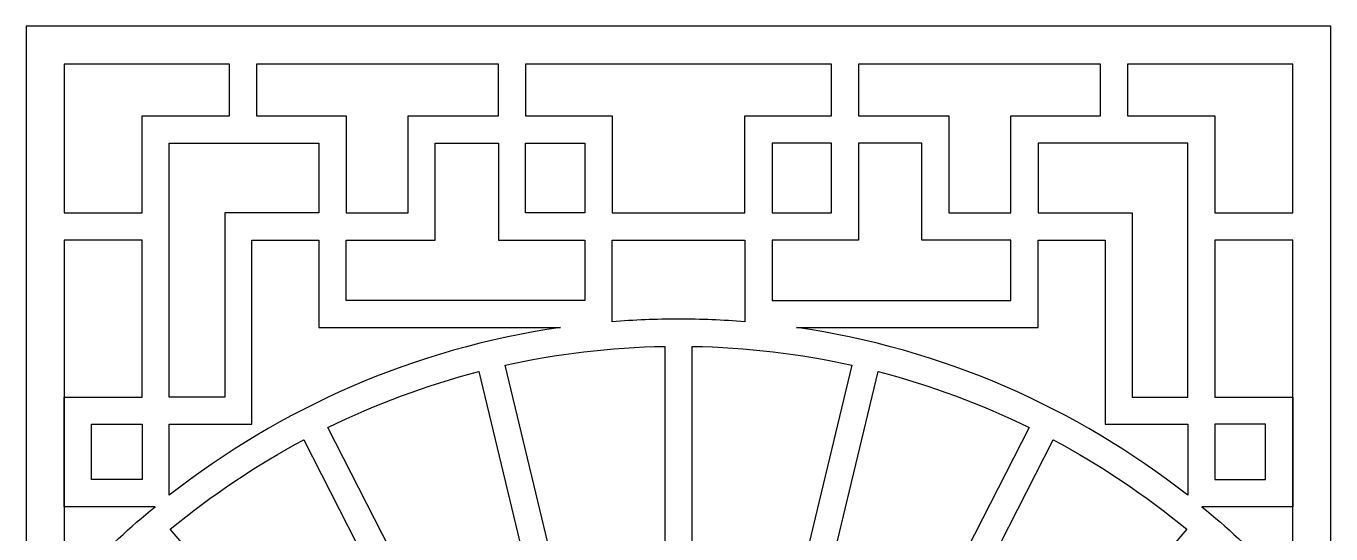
# Model space of a CAD drawing. Header units: centimetres. Extents: x -12.1 to 11.7, y -10.9 to 12.9.
# Drawn here: x -12.06 to 11.71, y 3.64 to 12.9 of the extents above; entities that cross this region are included whole.
import ezdxf

# ---------------------------------------------------------------- set-up
doc = ezdxf.new("R2010")
doc.units = ezdxf.units.CM
doc.header["$MEASUREMENT"] = 0
doc.layers.add('layer 1', color=7, linetype='Continuous')

msp = doc.modelspace()

# ---------------------------------------------------------------- linework, layer by layer
at = {"layer": 'layer 1', "color": 242}
for points, knots in [([(-12.06273, 12.90403), (-12.06273, 12.90403), (11.71167, 12.90403), (11.71167, 12.90403), (11.71167, 12.90403), (11.71167, 12.90403), (11.71167, -10.87038), (11.71167, -10.87038), (11.71167, -10.87038), (11.71167, -10.87038), (-12.06273, -10.87038), (-12.06273, -10.87038), (-12.06273, -10.87038), (-12.06273, -10.87038), (-12.06273, 12.90403), (-12.06273, 12.90403)], [0, 0, 0, 0, 0.2, 0.2, 0.2, 0.2, 0.4, 0.4, 0.4, 0.4, 0.6, 0.6, 0.6, 0.6, 1, 1, 1, 1]), ([(-11.36931, 12.21061), (-11.36931, 12.21061), (-8.35814, 12.21061), (-8.35814, 12.21061), (-8.35814, 12.21061), (-8.35814, 12.21061), (-8.35814, 11.26489), (-8.35814, 11.26489), (-8.35814, 11.26489), (-8.35814, 11.26489), (-9.94835, 11.26489), (-9.94835, 11.26489), (-9.94835, 11.26489), (-9.94835, 11.26489), (-9.94835, 9.49533), (-9.94835, 9.49533), (-9.94835, 9.49533), (-9.94835, 9.49533), (-11.36931, 9.49533), (-11.36931, 9.49533), (-11.36931, 9.49533), (-11.36931, 9.49533), (-11.36931, 12.21061), (-11.36931, 12.21061)], [0, 0, 0, 0, 0.14285714, 0.14285714, 0.14285714, 0.14285714, 0.28571429, 0.28571429, 0.28571429, 0.28571429, 0.42857143, 0.42857143, 0.42857143, 0.42857143, 0.57142857, 0.57142857, 0.57142857, 0.57142857, 0.71428571, 0.71428571, 0.71428571, 0.71428571, 1, 1, 1, 1]), ([(-7.86284, 12.21061), (-7.86284, 12.21061), (-3.45615, 12.21061), (-3.45615, 12.21061), (-3.45615, 12.21061), (-3.45615, 12.21061), (-3.45615, 11.26489), (-3.45615, 11.26489), (-3.45615, 11.26489), (-3.45615, 11.26489), (-5.10225, 11.26489), (-5.10225, 11.26489), (-5.10225, 11.26489), (-5.10225, 10.79413), (-5.10225, 9.96611), (-5.10225, 9.49533), (-5.10225, 9.49533), (-5.10225, 9.49533), (-6.2308, 9.49533), (-6.2308, 9.49533), (-6.2308, 9.49533), (-6.2308, 9.49533), (-6.2308, 11.26489), (-6.2308, 11.26489), (-6.2308, 11.26489), (-6.2308, 11.26489), (-7.86284, 11.26489), (-7.86284, 11.26489), (-7.86284, 11.26489), (-7.86284, 11.26489), (-7.86284, 12.21061), (-7.86284, 12.21061)], [0, 0, 0, 0, 0.11111111, 0.11111111, 0.11111111, 0.11111111, 0.22222222, 0.22222222, 0.22222222, 0.22222222, 0.33333333, 0.33333333, 0.33333333, 0.33333333, 0.44444444, 0.44444444, 0.44444444, 0.44444444, 0.55555556, 0.55555556, 0.55555556, 0.55555556, 0.66666667, 0.66666667, 0.66666667, 0.66666667, 0.77777778, 0.77777778, 0.77777778, 0.77777778, 1, 1, 1, 1]), ([(-2.96085, 12.21061), (-2.96085, 12.21061), (2.6098, 12.21061), (2.6098, 12.21061), (2.6098, 12.21061), (2.6098, 12.21061), (2.6098, 11.26489), (2.6098, 11.26489), (2.6098, 11.26489), (2.6098, 11.26489), (1.03364, 11.26489), (1.03364, 11.26489), (1.03364, 11.26489), (1.03364, 11.26489), (1.03364, 9.49533), (1.03364, 9.49533), (1.03364, 9.49533), (0.22752, 9.49533), (-0.57858, 9.49533), (-1.3847, 9.49533), (-1.3847, 9.49533), (-1.3847, 9.49533), (-1.3847, 11.26489), (-1.3847, 11.26489), (-1.3847, 11.26489), (-1.3847, 11.26489), (-2.96085, 11.26489), (-2.96085, 11.26489), (-2.96085, 11.26489), (-2.96085, 11.26489), (-2.96085, 12.21061), (-2.96085, 12.21061)], [0, 0, 0, 0, 0.11111111, 0.11111111, 0.11111111, 0.11111111, 0.22222222, 0.22222222, 0.22222222, 0.22222222, 0.33333333, 0.33333333, 0.33333333, 0.33333333, 0.44444444, 0.44444444, 0.44444444, 0.44444444, 0.55555556, 0.55555556, 0.55555556, 0.55555556, 0.66666667, 0.66666667, 0.66666667, 0.66666667, 0.77777778, 0.77777778, 0.77777778, 0.77777778, 1, 1, 1, 1]), ([(3.1051, 12.21061), (3.1051, 12.21061), (7.51179, 12.21061), (7.51179, 12.21061), (7.51179, 12.21061), (7.51179, 12.21061), (7.51179, 11.26489), (7.51179, 11.26489), (7.51179, 11.26489), (7.51179, 11.26489), (5.87975, 11.26489), (5.87975, 11.26489), (5.87975, 11.26489), (5.87975, 11.26489), (5.87975, 9.49533), (5.87975, 9.49533), (5.87975, 9.49533), (5.87975, 9.49533), (4.7512, 9.49533), (4.7512, 9.49533), (4.7512, 9.49533), (4.7512, 9.9661), (4.7512, 10.79413), (4.7512, 11.26489), (4.7512, 11.26489), (4.7512, 11.26489), (3.1051, 11.26489), (3.1051, 11.26489), (3.1051, 11.26489), (3.1051, 11.26489), (3.1051, 12.21061), (3.1051, 12.21061)], [0, 0, 0, 0, 0.11111111, 0.11111111, 0.11111111, 0.11111111, 0.22222222, 0.22222222, 0.22222222, 0.22222222, 0.33333333, 0.33333333, 0.33333333, 0.33333333, 0.44444444, 0.44444444, 0.44444444, 0.44444444, 0.55555556, 0.55555556, 0.55555556, 0.55555556, 0.66666667, 0.66666667, 0.66666667, 0.66666667, 0.77777778, 0.77777778, 0.77777778, 0.77777778, 1, 1, 1, 1]), ([(8.00709, 12.21061), (8.00709, 12.21061), (11.01825, 12.21061), (11.01825, 12.21061), (11.01825, 12.21061), (11.01825, 12.21061), (11.01825, 9.49533), (11.01825, 9.49533), (11.01825, 9.49533), (11.01825, 9.49533), (9.5973, 9.49533), (9.5973, 9.49533), (9.5973, 9.49533), (9.5973, 9.49533), (9.5973, 11.26489), (9.5973, 11.26489), (9.5973, 11.26489), (9.5973, 11.26489), (8.00709, 11.26489), (8.00709, 11.26489), (8.00709, 11.26489), (8.00709, 11.26489), (8.00709, 12.21061), (8.00709, 12.21061)], [0, 0, 0, 0, 0.14285714, 0.14285714, 0.14285714, 0.14285714, 0.28571429, 0.28571429, 0.28571429, 0.28571429, 0.42857143, 0.42857143, 0.42857143, 0.42857143, 0.57142857, 0.57142857, 0.57142857, 0.57142857, 0.71428571, 0.71428571, 0.71428571, 0.71428571, 1, 1, 1, 1]), ([(-6.7261, 9.49533), (-6.7261, 9.49533), (-6.7261, 10.76959), (-6.7261, 10.76959), (-6.7261, 10.76959), (-6.7261, 10.76959), (-9.45305, 10.76959), (-9.45305, 10.76959), (-9.45305, 10.76959), (-9.45305, 10.76959), (-9.45305, 6.13557), (-9.45305, 6.13557), (-9.45305, 6.13557), (-9.45305, 6.13557), (-8.44341, 6.13557), (-8.44341, 6.13557), (-8.44341, 6.13557), (-8.44341, 6.13557), (-8.44341, 9.49533), (-8.44341, 9.49533), (-8.44341, 9.49533), (-7.87099, 9.49533), (-7.29853, 9.49533), (-6.7261, 9.49533)], [0, 0, 0, 0, 0.14285714, 0.14285714, 0.14285714, 0.14285714, 0.28571429, 0.28571429, 0.28571429, 0.28571429, 0.42857143, 0.42857143, 0.42857143, 0.42857143, 0.57142857, 0.57142857, 0.57142857, 0.57142857, 0.71428571, 0.71428571, 0.71428571, 0.71428571, 1, 1, 1, 1]), ([(-1.88, 9.00003), (-2.40539, 9.00003), (-2.93078, 9.00003), (-3.45615, 9.00003), (-3.45615, 9.00003), (-3.45615, 9.00003), (-3.45615, 10.76959), (-3.45615, 10.76959), (-3.45615, 10.76959), (-3.45615, 10.76959), (-4.60695, 10.76959), (-4.60695, 10.76959), (-4.60695, 10.76959), (-4.60695, 10.76959), (-4.60695, 9.00003), (-4.60695, 9.00003), (-4.60695, 9.00003), (-5.14824, 9.00003), (-5.68952, 9.00003), (-6.2308, 9.00003), (-6.2308, 9.00003), (-6.2308, 9.00003), (-6.2308, 7.90121), (-6.2308, 7.90121), (-6.2308, 7.90121), (-6.2308, 7.90121), (-1.88, 7.90121), (-1.88, 7.90121), (-1.88, 7.90121), (-1.88, 7.90121), (-1.88, 9.00003), (-1.88, 9.00003)], [0, 0, 0, 0, 0.11111111, 0.11111111, 0.11111111, 0.11111111, 0.22222222, 0.22222222, 0.22222222, 0.22222222, 0.33333333, 0.33333333, 0.33333333, 0.33333333, 0.44444444, 0.44444444, 0.44444444, 0.44444444, 0.55555556, 0.55555556, 0.55555556, 0.55555556, 0.66666667, 0.66666667, 0.66666667, 0.66666667, 0.77777778, 0.77777778, 0.77777778, 0.77777778, 1, 1, 1, 1]), ([(-2.96085, 9.49533), (-2.96085, 9.49533), (-1.88, 9.49533), (-1.88, 9.49533), (-1.88, 9.49533), (-1.88, 9.49533), (-1.88, 10.76959), (-1.88, 10.76959), (-1.88, 10.76959), (-1.88, 10.76959), (-2.96085, 10.76959), (-2.96085, 10.76959), (-2.96085, 10.76959), (-2.96085, 10.76959), (-2.96085, 9.49533), (-2.96085, 9.49533)], [0, 0, 0, 0, 0.2, 0.2, 0.2, 0.2, 0.4, 0.4, 0.4, 0.4, 0.6, 0.6, 0.6, 0.6, 1, 1, 1, 1]), ([(1.52894, 9.00003), (1.52894, 9.00003), (2.6098, 9.00003), (2.6098, 9.00003), (2.6098, 9.00003), (2.6098, 9.00003), (2.86858, 9.00003), (2.86858, 9.00003), (2.86858, 9.00003), (2.86858, 9.00003), (3.1051, 9.00003), (3.1051, 9.00003), (3.1051, 9.00003), (3.1051, 9.00003), (3.1051, 10.76959), (3.1051, 10.76959), (3.1051, 10.76959), (3.1051, 10.76959), (4.2559, 10.76959), (4.2559, 10.76959), (4.2559, 10.76959), (4.2559, 10.76959), (4.2559, 9.00003), (4.2559, 9.00003), (4.2559, 9.00003), (4.79717, 9.00003), (5.33846, 9.00003), (5.87975, 9.00003), (5.87975, 9.00003), (5.87975, 9.00003), (5.87975, 7.90121), (5.87975, 7.90121), (5.87975, 7.90121), (5.87975, 7.90121), (1.52894, 7.90121), (1.52894, 7.90121), (1.52894, 7.90121), (1.52894, 7.90121), (1.52894, 9.00003), (1.52894, 9.00003)], [0, 0, 0, 0, 0.09090909, 0.09090909, 0.09090909, 0.09090909, 0.18181818, 0.18181818, 0.18181818, 0.18181818, 0.27272727, 0.27272727, 0.27272727, 0.27272727, 0.36363636, 0.36363636, 0.36363636, 0.36363636, 0.45454545, 0.45454545, 0.45454545, 0.45454545, 0.54545455, 0.54545455, 0.54545455, 0.54545455, 0.63636364, 0.63636364, 0.63636364, 0.63636364, 0.72727273, 0.72727273, 0.72727273, 0.72727273, 0.81818182, 0.81818182, 0.81818182, 0.81818182, 1, 1, 1, 1]), ([(2.6098, 9.49533), (2.6098, 9.49533), (1.52894, 9.49533), (1.52894, 9.49533), (1.52894, 9.49533), (1.52894, 9.49533), (1.52894, 10.76959), (1.52894, 10.76959), (1.52894, 10.76959), (1.52894, 10.76959), (2.6098, 10.76959), (2.6098, 10.76959), (2.6098, 10.76959), (2.6098, 10.76959), (2.6098, 9.49533), (2.6098, 9.49533)], [0, 0, 0, 0, 0.2, 0.2, 0.2, 0.2, 0.4, 0.4, 0.4, 0.4, 0.6, 0.6, 0.6, 0.6, 1, 1, 1, 1]), ([(6.37505, 9.49533), (6.37505, 9.49533), (6.37505, 10.76959), (6.37505, 10.76959), (6.37505, 10.76959), (6.37505, 10.76959), (9.102, 10.76959), (9.102, 10.76959), (9.102, 10.76959), (9.102, 10.76959), (9.102, 6.13557), (9.102, 6.13557), (9.102, 6.13557), (9.102, 6.13557), (8.09236, 6.13557), (8.09236, 6.13557), (8.09236, 6.13557), (8.09236, 6.13557), (8.09236, 9.49533), (8.09236, 9.49533), (8.09236, 9.49533), (7.51992, 9.49533), (6.94747, 9.49533), (6.37505, 9.49533)], [0, 0, 0, 0, 0.14285714, 0.14285714, 0.14285714, 0.14285714, 0.28571429, 0.28571429, 0.28571429, 0.28571429, 0.42857143, 0.42857143, 0.42857143, 0.42857143, 0.57142857, 0.57142857, 0.57142857, 0.57142857, 0.71428571, 0.71428571, 0.71428571, 0.71428571, 1, 1, 1, 1]), ([(-11.36931, 6.13557), (-11.36931, 6.13557), (-11.36931, 9.00003), (-11.36931, 9.00003), (-11.36931, 9.00003), (-11.36931, 9.00003), (-9.94835, 9.00003), (-9.94835, 9.00003), (-9.94835, 9.00003), (-9.94835, 9.00003), (-9.94835, 6.13557), (-9.94835, 6.13557), (-9.94835, 6.13557), (-10.422, 6.13557), (-10.89565, 6.13557), (-11.36931, 6.13557)], [0, 0, 0, 0, 0.2, 0.2, 0.2, 0.2, 0.4, 0.4, 0.4, 0.4, 0.6, 0.6, 0.6, 0.6, 1, 1, 1, 1]), ([(-2.32519, 7.40591), (-2.32519, 7.40591), (-6.7261, 7.40591), (-6.7261, 7.40591), (-6.7261, 7.40591), (-6.7261, 7.88424), (-6.7261, 8.5217), (-6.7261, 9.00003), (-6.7261, 9.00003), (-6.7261, 9.00003), (-7.94811, 9.00003), (-7.94811, 9.00003), (-7.94811, 9.00003), (-7.94811, 7.93315), (-7.94811, 6.70716), (-7.94811, 5.64027), (-7.94811, 5.64027), (-7.94811, 5.64027), (-9.45305, 5.64027), (-9.45305, 5.64027), (-9.45305, 5.64027), (-9.45305, 5.64027), (-9.45305, 4.34683), (-9.45305, 4.34683), (-9.45305, 4.34683), (-7.42761, 5.93788), (-4.98717, 7.0225), (-2.32519, 7.40591)], [0, 0, 0, 0, 0.125, 0.125, 0.125, 0.125, 0.25, 0.25, 0.25, 0.25, 0.375, 0.375, 0.375, 0.375, 0.5, 0.5, 0.5, 0.5, 0.625, 0.625, 0.625, 0.625, 0.75, 0.75, 0.75, 0.75, 1, 1, 1, 1]), ([(1.03364, 7.51104), (1.03364, 7.95433), (1.03364, 8.55675), (1.03364, 9.00003), (1.03364, 9.00003), (0.22752, 9.00003), (-0.57858, 9.00003), (-1.3847, 9.00003), (-1.3847, 9.00003), (-1.3847, 8.55675), (-1.3847, 7.95433), (-1.3847, 7.51104), (-1.3847, 7.51104), (-0.98572, 7.543), (-0.58249, 7.55944), (-0.17553, 7.55944), (-0.17553, 7.55944), (0.23144, 7.55944), (0.63467, 7.543), (1.03364, 7.51104)], [0, 0, 0, 0, 0.16666667, 0.16666667, 0.16666667, 0.16666667, 0.33333333, 0.33333333, 0.33333333, 0.33333333, 0.5, 0.5, 0.5, 0.5, 0.66666667, 0.66666667, 0.66666667, 0.66666667, 1, 1, 1, 1]), ([(9.102, 4.34684), (9.102, 4.34684), (9.102, 5.64027), (9.102, 5.64027), (9.102, 5.64027), (9.102, 5.64027), (7.59706, 5.64027), (7.59706, 5.64027), (7.59706, 5.64027), (7.59706, 6.70716), (7.59706, 7.93315), (7.59706, 9.00003), (7.59706, 9.00003), (7.59706, 9.00003), (6.37505, 9.00003), (6.37505, 9.00003), (6.37505, 9.00003), (6.37505, 8.5217), (6.37505, 7.88424), (6.37505, 7.40591), (6.37505, 7.40591), (6.37505, 7.40591), (1.97416, 7.40591), (1.97416, 7.40591), (1.97416, 7.40591), (4.6361, 7.02243), (7.07658, 5.9379), (9.102, 4.34684)], [0, 0, 0, 0, 0.125, 0.125, 0.125, 0.125, 0.25, 0.25, 0.25, 0.25, 0.375, 0.375, 0.375, 0.375, 0.5, 0.5, 0.5, 0.5, 0.625, 0.625, 0.625, 0.625, 0.75, 0.75, 0.75, 0.75, 1, 1, 1, 1]), ([(11.01825, 9.00003), (11.01825, 9.00003), (11.01825, 6.13557), (11.01825, 6.13557), (11.01825, 6.13557), (10.54459, 6.13557), (10.07094, 6.13557), (9.5973, 6.13557), (9.5973, 6.13557), (9.5973, 6.13557), (9.5973, 9.00003), (9.5973, 9.00003), (9.5973, 9.00003), (9.5973, 9.00003), (11.01825, 9.00003), (11.01825, 9.00003)], [0, 0, 0, 0, 0.2, 0.2, 0.2, 0.2, 0.4, 0.4, 0.4, 0.4, 0.6, 0.6, 0.6, 0.6, 1, 1, 1, 1]), ([(-0.42318, -0.74395), (-0.42318, -0.74395), (-0.42318, 7.0618), (-0.42318, 7.0618), (-0.42318, 7.0618), (-1.42052, 7.04502), (-2.394, 6.92722), (-3.33372, 6.718), (-3.33372, 6.718), (-3.33372, 6.718), (-1.51142, -0.87244), (-1.51142, -0.87244), (-1.51142, -0.87244), (-1.15773, -0.80105), (-0.79419, -0.75742), (-0.42318, -0.74395)], [0, 0, 0, 0, 0.2, 0.2, 0.2, 0.2, 0.4, 0.4, 0.4, 0.4, 0.6, 0.6, 0.6, 0.6, 1, 1, 1, 1]), ([(1.16036, -0.87244), (1.16036, -0.87244), (2.98267, 6.718), (2.98267, 6.718), (2.98267, 6.718), (2.04296, 6.92724), (1.06947, 7.04502), (0.07212, 7.0618), (0.07212, 7.0618), (0.07212, 7.0618), (0.07212, -0.74395), (0.07212, -0.74395), (0.07212, -0.74395), (0.44312, -0.75745), (0.80668, -0.80102), (1.16036, -0.87244)], [0, 0, 0, 0, 0.2, 0.2, 0.2, 0.2, 0.4, 0.4, 0.4, 0.4, 0.6, 0.6, 0.6, 0.6, 1, 1, 1, 1]), ([(-1.99298, -0.98829), (-1.99298, -0.98829), (-3.81522, 6.60189), (-3.81522, 6.60189), (-3.81522, 6.60189), (-4.77227, 6.35399), (-5.69165, 6.01079), (-6.56255, 5.58308), (-6.56255, 5.58308), (-6.56255, 5.58308), (-3.02024, -1.3691), (-3.02024, -1.3691), (-3.02024, -1.3691), (-2.69122, -1.21552), (-2.34791, -1.08774), (-1.99298, -0.98829)], [0, 0, 0, 0, 0.2, 0.2, 0.2, 0.2, 0.4, 0.4, 0.4, 0.4, 0.6, 0.6, 0.6, 0.6, 1, 1, 1, 1]), ([(2.66918, -1.36911), (2.66918, -1.36911), (6.21151, 5.58309), (6.21151, 5.58309), (6.21151, 5.58309), (5.34061, 6.01081), (4.42121, 6.354), (3.46416, 6.60189), (3.46416, 6.60189), (3.46416, 6.60189), (1.64192, -0.98829), (1.64192, -0.98829), (1.64192, -0.98829), (1.99685, -1.08776), (2.34018, -1.21551), (2.66918, -1.36911)], [0, 0, 0, 0, 0.2, 0.2, 0.2, 0.2, 0.4, 0.4, 0.4, 0.4, 0.6, 0.6, 0.6, 0.6, 1, 1, 1, 1]), ([(-11.36931, 4.13809), (-11.36931, 4.13809), (-11.36931, 6.13557), (-11.36931, 6.13557), (-11.36931, 6.13557), (-11.36931, 6.13557), (-11.36931, 4.13809), (-11.36931, 4.13809)], [0, 0, 0, 0, 0.33333333, 0.33333333, 0.33333333, 0.33333333, 1, 1, 1, 1]), ([(11.01825, 4.13809), (11.01825, 4.13809), (11.01825, 6.13557), (11.01825, 6.13557), (11.01825, 6.13557), (11.01825, 6.13557), (11.01825, 4.13809), (11.01825, 4.13809)], [0, 0, 0, 0, 0.33333333, 0.33333333, 0.33333333, 0.33333333, 1, 1, 1, 1]), ([(-10.87401, 5.64027), (-10.87401, 5.64027), (-10.87401, 4.63339), (-10.87401, 4.63339), (-10.87401, 4.63339), (-10.87401, 4.63339), (-9.94835, 4.63339), (-9.94835, 4.63339), (-9.94835, 4.63339), (-9.94835, 4.63339), (-9.94835, 5.64027), (-9.94835, 5.64027), (-9.94835, 5.64027), (-9.94835, 5.64027), (-10.87401, 5.64027), (-10.87401, 5.64027)], [0, 0, 0, 0, 0.2, 0.2, 0.2, 0.2, 0.4, 0.4, 0.4, 0.4, 0.6, 0.6, 0.6, 0.6, 1, 1, 1, 1]), ([(10.52296, 5.64027), (10.52296, 5.64027), (10.52296, 4.63339), (10.52296, 4.63339), (10.52296, 4.63339), (10.52296, 4.63339), (9.5973, 4.63339), (9.5973, 4.63339), (9.5973, 4.63339), (9.5973, 4.63339), (9.5973, 5.64027), (9.5973, 5.64027), (9.5973, 5.64027), (9.5973, 5.64027), (10.52296, 5.64027), (10.52296, 5.64027)], [0, 0, 0, 0, 0.2, 0.2, 0.2, 0.2, 0.4, 0.4, 0.4, 0.4, 0.6, 0.6, 0.6, 0.6, 1, 1, 1, 1]), ([(-9.43534, 3.72551), (-9.43534, 3.72551), (-4.37024, -2.20496), (-4.37024, -2.20496), (-4.37024, -2.20496), (-4.08489, -1.97821), (-3.78088, -1.77403), (-3.46101, -1.59504), (-3.46101, -1.59504), (-3.46101, -1.59504), (-7.00333, 5.35715), (-7.00333, 5.35715), (-7.00333, 5.35715), (-7.86948, 4.89452), (-8.68392, 4.34691), (-9.43534, 3.72551)], [0, 0, 0, 0, 0.2, 0.2, 0.2, 0.2, 0.4, 0.4, 0.4, 0.4, 0.6, 0.6, 0.6, 0.6, 1, 1, 1, 1]), ([(4.01919, -2.20496), (4.01919, -2.20496), (9.08429, 3.72551), (9.08429, 3.72551), (9.08429, 3.72551), (8.33288, 4.34691), (7.51844, 4.89452), (6.65228, 5.35717), (6.65228, 5.35717), (6.65228, 5.35717), (3.10995, -1.59504), (3.10995, -1.59504), (3.10995, -1.59504), (3.42983, -1.77404), (3.73384, -1.97821), (4.01919, -2.20496)], [0, 0, 0, 0, 0.2, 0.2, 0.2, 0.2, 0.4, 0.4, 0.4, 0.4, 0.6, 0.6, 0.6, 0.6, 1, 1, 1, 1]), ([(-11.36931, -0.24269), (-11.36931, -0.24269), (-11.36931, 4.13809), (-11.36931, 4.13809), (-11.36931, 4.13809), (-10.81713, 4.13809), (-10.26497, 4.13809), (-9.71281, 4.13809), (-9.71281, 4.13809), (-10.16736, 3.7647), (-10.59991, 3.36544), (-11.0079, 2.9423), (-11.0079, 2.9423), (-11.12249, 2.82345), (-11.23534, 2.70292), (-11.34603, 2.58038), (-11.34603, 2.58038), (-10.33691, 1.63936), (-9.32779, 0.69833), (-8.31866, -0.24269), (-8.31866, -0.24269), (-9.33555, -0.24269), (-10.35243, -0.24269), (-11.36931, -0.24269)], [0, 0, 0, 0, 0.14285714, 0.14285714, 0.14285714, 0.14285714, 0.28571429, 0.28571429, 0.28571429, 0.28571429, 0.42857143, 0.42857143, 0.42857143, 0.42857143, 0.57142857, 0.57142857, 0.57142857, 0.57142857, 0.71428571, 0.71428571, 0.71428571, 0.71428571, 1, 1, 1, 1]), ([(11.01825, 4.13809), (11.01825, 4.13809), (11.01825, -0.24269), (11.01825, -0.24269), (11.01825, -0.24269), (10.00137, -0.24269), (8.9845, -0.24269), (7.96761, -0.24269), (7.96761, -0.24269), (7.96761, -0.24269), (10.99497, 2.58038), (10.99497, 2.58038), (10.99497, 2.58038), (10.88428, 2.70292), (10.77144, 2.82345), (10.65684, 2.9423), (10.65684, 2.9423), (10.24886, 3.36544), (9.81628, 3.76466), (9.36177, 4.13809), (9.36177, 4.13809), (9.91393, 4.13809), (10.46608, 4.13809), (11.01825, 4.13809)], [0, 0, 0, 0, 0.14285714, 0.14285714, 0.14285714, 0.14285714, 0.28571429, 0.28571429, 0.28571429, 0.28571429, 0.42857143, 0.42857143, 0.42857143, 0.42857143, 0.57142857, 0.57142857, 0.57142857, 0.57142857, 0.71428571, 0.71428571, 0.71428571, 0.71428571, 1, 1, 1, 1])]:
    msp.add_open_spline(points, degree=3, knots=knots, dxfattribs=at)
at = {"layer": 'layer 1', "color": 242, "lineweight": 9}
for points, knots in [([(-12.06273, 12.90403), (-12.06273, 12.90403), (11.71167, 12.90403), (11.71167, 12.90403), (11.71167, 12.90403), (11.71167, 12.90403), (11.71167, -10.87038), (11.71167, -10.87038), (11.71167, -10.87038), (11.71167, -10.87038), (-12.06273, -10.87038), (-12.06273, -10.87038), (-12.06273, -10.87038), (-12.06273, -10.87038), (-12.06273, 12.90403), (-12.06273, 12.90403)], [0, 0, 0, 0, 0.2, 0.2, 0.2, 0.2, 0.4, 0.4, 0.4, 0.4, 0.6, 0.6, 0.6, 0.6, 1, 1, 1, 1]), ([(-11.36931, 12.21061), (-11.36931, 12.21061), (-8.35814, 12.21061), (-8.35814, 12.21061), (-8.35814, 12.21061), (-8.35814, 12.21061), (-8.35814, 11.26489), (-8.35814, 11.26489), (-8.35814, 11.26489), (-8.35814, 11.26489), (-9.94835, 11.26489), (-9.94835, 11.26489), (-9.94835, 11.26489), (-9.94835, 11.26489), (-9.94835, 9.49533), (-9.94835, 9.49533), (-9.94835, 9.49533), (-9.94835, 9.49533), (-11.36931, 9.49533), (-11.36931, 9.49533), (-11.36931, 9.49533), (-11.36931, 9.49533), (-11.36931, 12.21061), (-11.36931, 12.21061)], [0, 0, 0, 0, 0.14285714, 0.14285714, 0.14285714, 0.14285714, 0.28571429, 0.28571429, 0.28571429, 0.28571429, 0.42857143, 0.42857143, 0.42857143, 0.42857143, 0.57142857, 0.57142857, 0.57142857, 0.57142857, 0.71428571, 0.71428571, 0.71428571, 0.71428571, 1, 1, 1, 1]), ([(-7.86284, 12.21061), (-7.86284, 12.21061), (-3.45615, 12.21061), (-3.45615, 12.21061), (-3.45615, 12.21061), (-3.45615, 12.21061), (-3.45615, 11.26489), (-3.45615, 11.26489), (-3.45615, 11.26489), (-3.45615, 11.26489), (-5.10225, 11.26489), (-5.10225, 11.26489), (-5.10225, 11.26489), (-5.10225, 10.79413), (-5.10225, 9.96611), (-5.10225, 9.49533), (-5.10225, 9.49533), (-5.10225, 9.49533), (-6.2308, 9.49533), (-6.2308, 9.49533), (-6.2308, 9.49533), (-6.2308, 9.49533), (-6.2308, 11.26489), (-6.2308, 11.26489), (-6.2308, 11.26489), (-6.2308, 11.26489), (-7.86284, 11.26489), (-7.86284, 11.26489), (-7.86284, 11.26489), (-7.86284, 11.26489), (-7.86284, 12.21061), (-7.86284, 12.21061)], [0, 0, 0, 0, 0.11111111, 0.11111111, 0.11111111, 0.11111111, 0.22222222, 0.22222222, 0.22222222, 0.22222222, 0.33333333, 0.33333333, 0.33333333, 0.33333333, 0.44444444, 0.44444444, 0.44444444, 0.44444444, 0.55555556, 0.55555556, 0.55555556, 0.55555556, 0.66666667, 0.66666667, 0.66666667, 0.66666667, 0.77777778, 0.77777778, 0.77777778, 0.77777778, 1, 1, 1, 1]), ([(-2.96085, 12.21061), (-2.96085, 12.21061), (2.6098, 12.21061), (2.6098, 12.21061), (2.6098, 12.21061), (2.6098, 12.21061), (2.6098, 11.26489), (2.6098, 11.26489), (2.6098, 11.26489), (2.6098, 11.26489), (1.03364, 11.26489), (1.03364, 11.26489), (1.03364, 11.26489), (1.03364, 11.26489), (1.03364, 9.49533), (1.03364, 9.49533), (1.03364, 9.49533), (0.22752, 9.49533), (-0.57858, 9.49533), (-1.3847, 9.49533), (-1.3847, 9.49533), (-1.3847, 9.49533), (-1.3847, 11.26489), (-1.3847, 11.26489), (-1.3847, 11.26489), (-1.3847, 11.26489), (-2.96085, 11.26489), (-2.96085, 11.26489), (-2.96085, 11.26489), (-2.96085, 11.26489), (-2.96085, 12.21061), (-2.96085, 12.21061)], [0, 0, 0, 0, 0.11111111, 0.11111111, 0.11111111, 0.11111111, 0.22222222, 0.22222222, 0.22222222, 0.22222222, 0.33333333, 0.33333333, 0.33333333, 0.33333333, 0.44444444, 0.44444444, 0.44444444, 0.44444444, 0.55555556, 0.55555556, 0.55555556, 0.55555556, 0.66666667, 0.66666667, 0.66666667, 0.66666667, 0.77777778, 0.77777778, 0.77777778, 0.77777778, 1, 1, 1, 1]), ([(3.1051, 12.21061), (3.1051, 12.21061), (7.51179, 12.21061), (7.51179, 12.21061), (7.51179, 12.21061), (7.51179, 12.21061), (7.51179, 11.26489), (7.51179, 11.26489), (7.51179, 11.26489), (7.51179, 11.26489), (5.87975, 11.26489), (5.87975, 11.26489), (5.87975, 11.26489), (5.87975, 11.26489), (5.87975, 9.49533), (5.87975, 9.49533), (5.87975, 9.49533), (5.87975, 9.49533), (4.7512, 9.49533), (4.7512, 9.49533), (4.7512, 9.49533), (4.7512, 9.9661), (4.7512, 10.79413), (4.7512, 11.26489), (4.7512, 11.26489), (4.7512, 11.26489), (3.1051, 11.26489), (3.1051, 11.26489), (3.1051, 11.26489), (3.1051, 11.26489), (3.1051, 12.21061), (3.1051, 12.21061)], [0, 0, 0, 0, 0.11111111, 0.11111111, 0.11111111, 0.11111111, 0.22222222, 0.22222222, 0.22222222, 0.22222222, 0.33333333, 0.33333333, 0.33333333, 0.33333333, 0.44444444, 0.44444444, 0.44444444, 0.44444444, 0.55555556, 0.55555556, 0.55555556, 0.55555556, 0.66666667, 0.66666667, 0.66666667, 0.66666667, 0.77777778, 0.77777778, 0.77777778, 0.77777778, 1, 1, 1, 1]), ([(8.00709, 12.21061), (8.00709, 12.21061), (11.01825, 12.21061), (11.01825, 12.21061), (11.01825, 12.21061), (11.01825, 12.21061), (11.01825, 9.49533), (11.01825, 9.49533), (11.01825, 9.49533), (11.01825, 9.49533), (9.5973, 9.49533), (9.5973, 9.49533), (9.5973, 9.49533), (9.5973, 9.49533), (9.5973, 11.26489), (9.5973, 11.26489), (9.5973, 11.26489), (9.5973, 11.26489), (8.00709, 11.26489), (8.00709, 11.26489), (8.00709, 11.26489), (8.00709, 11.26489), (8.00709, 12.21061), (8.00709, 12.21061)], [0, 0, 0, 0, 0.14285714, 0.14285714, 0.14285714, 0.14285714, 0.28571429, 0.28571429, 0.28571429, 0.28571429, 0.42857143, 0.42857143, 0.42857143, 0.42857143, 0.57142857, 0.57142857, 0.57142857, 0.57142857, 0.71428571, 0.71428571, 0.71428571, 0.71428571, 1, 1, 1, 1]), ([(-6.7261, 9.49533), (-6.7261, 9.49533), (-6.7261, 10.76959), (-6.7261, 10.76959), (-6.7261, 10.76959), (-6.7261, 10.76959), (-9.45305, 10.76959), (-9.45305, 10.76959), (-9.45305, 10.76959), (-9.45305, 10.76959), (-9.45305, 6.13557), (-9.45305, 6.13557), (-9.45305, 6.13557), (-9.45305, 6.13557), (-8.44341, 6.13557), (-8.44341, 6.13557), (-8.44341, 6.13557), (-8.44341, 6.13557), (-8.44341, 9.49533), (-8.44341, 9.49533), (-8.44341, 9.49533), (-7.87099, 9.49533), (-7.29853, 9.49533), (-6.7261, 9.49533)], [0, 0, 0, 0, 0.14285714, 0.14285714, 0.14285714, 0.14285714, 0.28571429, 0.28571429, 0.28571429, 0.28571429, 0.42857143, 0.42857143, 0.42857143, 0.42857143, 0.57142857, 0.57142857, 0.57142857, 0.57142857, 0.71428571, 0.71428571, 0.71428571, 0.71428571, 1, 1, 1, 1]), ([(-1.88, 9.00003), (-2.40539, 9.00003), (-2.93078, 9.00003), (-3.45615, 9.00003), (-3.45615, 9.00003), (-3.45615, 9.00003), (-3.45615, 10.76959), (-3.45615, 10.76959), (-3.45615, 10.76959), (-3.45615, 10.76959), (-4.60695, 10.76959), (-4.60695, 10.76959), (-4.60695, 10.76959), (-4.60695, 10.76959), (-4.60695, 9.00003), (-4.60695, 9.00003), (-4.60695, 9.00003), (-5.14824, 9.00003), (-5.68952, 9.00003), (-6.2308, 9.00003), (-6.2308, 9.00003), (-6.2308, 9.00003), (-6.2308, 7.90121), (-6.2308, 7.90121), (-6.2308, 7.90121), (-6.2308, 7.90121), (-1.88, 7.90121), (-1.88, 7.90121), (-1.88, 7.90121), (-1.88, 7.90121), (-1.88, 9.00003), (-1.88, 9.00003)], [0, 0, 0, 0, 0.11111111, 0.11111111, 0.11111111, 0.11111111, 0.22222222, 0.22222222, 0.22222222, 0.22222222, 0.33333333, 0.33333333, 0.33333333, 0.33333333, 0.44444444, 0.44444444, 0.44444444, 0.44444444, 0.55555556, 0.55555556, 0.55555556, 0.55555556, 0.66666667, 0.66666667, 0.66666667, 0.66666667, 0.77777778, 0.77777778, 0.77777778, 0.77777778, 1, 1, 1, 1]), ([(-2.96085, 9.49533), (-2.96085, 9.49533), (-1.88, 9.49533), (-1.88, 9.49533), (-1.88, 9.49533), (-1.88, 9.49533), (-1.88, 10.76959), (-1.88, 10.76959), (-1.88, 10.76959), (-1.88, 10.76959), (-2.96085, 10.76959), (-2.96085, 10.76959), (-2.96085, 10.76959), (-2.96085, 10.76959), (-2.96085, 9.49533), (-2.96085, 9.49533)], [0, 0, 0, 0, 0.2, 0.2, 0.2, 0.2, 0.4, 0.4, 0.4, 0.4, 0.6, 0.6, 0.6, 0.6, 1, 1, 1, 1]), ([(1.52894, 9.00003), (1.52894, 9.00003), (2.6098, 9.00003), (2.6098, 9.00003), (2.6098, 9.00003), (2.6098, 9.00003), (2.86858, 9.00003), (2.86858, 9.00003), (2.86858, 9.00003), (2.86858, 9.00003), (3.1051, 9.00003), (3.1051, 9.00003), (3.1051, 9.00003), (3.1051, 9.00003), (3.1051, 10.76959), (3.1051, 10.76959), (3.1051, 10.76959), (3.1051, 10.76959), (4.2559, 10.76959), (4.2559, 10.76959), (4.2559, 10.76959), (4.2559, 10.76959), (4.2559, 9.00003), (4.2559, 9.00003), (4.2559, 9.00003), (4.79717, 9.00003), (5.33846, 9.00003), (5.87975, 9.00003), (5.87975, 9.00003), (5.87975, 9.00003), (5.87975, 7.90121), (5.87975, 7.90121), (5.87975, 7.90121), (5.87975, 7.90121), (1.52894, 7.90121), (1.52894, 7.90121), (1.52894, 7.90121), (1.52894, 7.90121), (1.52894, 9.00003), (1.52894, 9.00003)], [0, 0, 0, 0, 0.09090909, 0.09090909, 0.09090909, 0.09090909, 0.18181818, 0.18181818, 0.18181818, 0.18181818, 0.27272727, 0.27272727, 0.27272727, 0.27272727, 0.36363636, 0.36363636, 0.36363636, 0.36363636, 0.45454545, 0.45454545, 0.45454545, 0.45454545, 0.54545455, 0.54545455, 0.54545455, 0.54545455, 0.63636364, 0.63636364, 0.63636364, 0.63636364, 0.72727273, 0.72727273, 0.72727273, 0.72727273, 0.81818182, 0.81818182, 0.81818182, 0.81818182, 1, 1, 1, 1]), ([(2.6098, 9.49533), (2.6098, 9.49533), (1.52894, 9.49533), (1.52894, 9.49533), (1.52894, 9.49533), (1.52894, 9.49533), (1.52894, 10.76959), (1.52894, 10.76959), (1.52894, 10.76959), (1.52894, 10.76959), (2.6098, 10.76959), (2.6098, 10.76959), (2.6098, 10.76959), (2.6098, 10.76959), (2.6098, 9.49533), (2.6098, 9.49533)], [0, 0, 0, 0, 0.2, 0.2, 0.2, 0.2, 0.4, 0.4, 0.4, 0.4, 0.6, 0.6, 0.6, 0.6, 1, 1, 1, 1]), ([(6.37505, 9.49533), (6.37505, 9.49533), (6.37505, 10.76959), (6.37505, 10.76959), (6.37505, 10.76959), (6.37505, 10.76959), (9.102, 10.76959), (9.102, 10.76959), (9.102, 10.76959), (9.102, 10.76959), (9.102, 6.13557), (9.102, 6.13557), (9.102, 6.13557), (9.102, 6.13557), (8.09236, 6.13557), (8.09236, 6.13557), (8.09236, 6.13557), (8.09236, 6.13557), (8.09236, 9.49533), (8.09236, 9.49533), (8.09236, 9.49533), (7.51992, 9.49533), (6.94747, 9.49533), (6.37505, 9.49533)], [0, 0, 0, 0, 0.14285714, 0.14285714, 0.14285714, 0.14285714, 0.28571429, 0.28571429, 0.28571429, 0.28571429, 0.42857143, 0.42857143, 0.42857143, 0.42857143, 0.57142857, 0.57142857, 0.57142857, 0.57142857, 0.71428571, 0.71428571, 0.71428571, 0.71428571, 1, 1, 1, 1]), ([(-11.36931, 6.13557), (-11.36931, 6.13557), (-11.36931, 9.00003), (-11.36931, 9.00003), (-11.36931, 9.00003), (-11.36931, 9.00003), (-9.94835, 9.00003), (-9.94835, 9.00003), (-9.94835, 9.00003), (-9.94835, 9.00003), (-9.94835, 6.13557), (-9.94835, 6.13557), (-9.94835, 6.13557), (-10.422, 6.13557), (-10.89565, 6.13557), (-11.36931, 6.13557)], [0, 0, 0, 0, 0.2, 0.2, 0.2, 0.2, 0.4, 0.4, 0.4, 0.4, 0.6, 0.6, 0.6, 0.6, 1, 1, 1, 1]), ([(-2.32519, 7.40591), (-2.32519, 7.40591), (-6.7261, 7.40591), (-6.7261, 7.40591), (-6.7261, 7.40591), (-6.7261, 7.88424), (-6.7261, 8.5217), (-6.7261, 9.00003), (-6.7261, 9.00003), (-6.7261, 9.00003), (-7.94811, 9.00003), (-7.94811, 9.00003), (-7.94811, 9.00003), (-7.94811, 7.93315), (-7.94811, 6.70716), (-7.94811, 5.64027), (-7.94811, 5.64027), (-7.94811, 5.64027), (-9.45305, 5.64027), (-9.45305, 5.64027), (-9.45305, 5.64027), (-9.45305, 5.64027), (-9.45305, 4.34683), (-9.45305, 4.34683), (-9.45305, 4.34683), (-7.42761, 5.93788), (-4.98717, 7.0225), (-2.32519, 7.40591)], [0, 0, 0, 0, 0.125, 0.125, 0.125, 0.125, 0.25, 0.25, 0.25, 0.25, 0.375, 0.375, 0.375, 0.375, 0.5, 0.5, 0.5, 0.5, 0.625, 0.625, 0.625, 0.625, 0.75, 0.75, 0.75, 0.75, 1, 1, 1, 1]), ([(1.03364, 7.51104), (1.03364, 7.95433), (1.03364, 8.55675), (1.03364, 9.00003), (1.03364, 9.00003), (0.22752, 9.00003), (-0.57858, 9.00003), (-1.3847, 9.00003), (-1.3847, 9.00003), (-1.3847, 8.55675), (-1.3847, 7.95433), (-1.3847, 7.51104), (-1.3847, 7.51104), (-0.98572, 7.543), (-0.58249, 7.55944), (-0.17553, 7.55944), (-0.17553, 7.55944), (0.23144, 7.55944), (0.63467, 7.543), (1.03364, 7.51104)], [0, 0, 0, 0, 0.16666667, 0.16666667, 0.16666667, 0.16666667, 0.33333333, 0.33333333, 0.33333333, 0.33333333, 0.5, 0.5, 0.5, 0.5, 0.66666667, 0.66666667, 0.66666667, 0.66666667, 1, 1, 1, 1]), ([(9.102, 4.34684), (9.102, 4.34684), (9.102, 5.64027), (9.102, 5.64027), (9.102, 5.64027), (9.102, 5.64027), (7.59706, 5.64027), (7.59706, 5.64027), (7.59706, 5.64027), (7.59706, 6.70716), (7.59706, 7.93315), (7.59706, 9.00003), (7.59706, 9.00003), (7.59706, 9.00003), (6.37505, 9.00003), (6.37505, 9.00003), (6.37505, 9.00003), (6.37505, 8.5217), (6.37505, 7.88424), (6.37505, 7.40591), (6.37505, 7.40591), (6.37505, 7.40591), (1.97416, 7.40591), (1.97416, 7.40591), (1.97416, 7.40591), (4.6361, 7.02243), (7.07658, 5.9379), (9.102, 4.34684)], [0, 0, 0, 0, 0.125, 0.125, 0.125, 0.125, 0.25, 0.25, 0.25, 0.25, 0.375, 0.375, 0.375, 0.375, 0.5, 0.5, 0.5, 0.5, 0.625, 0.625, 0.625, 0.625, 0.75, 0.75, 0.75, 0.75, 1, 1, 1, 1]), ([(11.01825, 9.00003), (11.01825, 9.00003), (11.01825, 6.13557), (11.01825, 6.13557), (11.01825, 6.13557), (10.54459, 6.13557), (10.07094, 6.13557), (9.5973, 6.13557), (9.5973, 6.13557), (9.5973, 6.13557), (9.5973, 9.00003), (9.5973, 9.00003), (9.5973, 9.00003), (9.5973, 9.00003), (11.01825, 9.00003), (11.01825, 9.00003)], [0, 0, 0, 0, 0.2, 0.2, 0.2, 0.2, 0.4, 0.4, 0.4, 0.4, 0.6, 0.6, 0.6, 0.6, 1, 1, 1, 1]), ([(-0.42318, -0.74395), (-0.42318, -0.74395), (-0.42318, 7.0618), (-0.42318, 7.0618), (-0.42318, 7.0618), (-1.42052, 7.04502), (-2.394, 6.92722), (-3.33372, 6.718), (-3.33372, 6.718), (-3.33372, 6.718), (-1.51142, -0.87244), (-1.51142, -0.87244), (-1.51142, -0.87244), (-1.15773, -0.80105), (-0.79419, -0.75742), (-0.42318, -0.74395)], [0, 0, 0, 0, 0.2, 0.2, 0.2, 0.2, 0.4, 0.4, 0.4, 0.4, 0.6, 0.6, 0.6, 0.6, 1, 1, 1, 1]), ([(1.16036, -0.87244), (1.16036, -0.87244), (2.98267, 6.718), (2.98267, 6.718), (2.98267, 6.718), (2.04296, 6.92724), (1.06947, 7.04502), (0.07212, 7.0618), (0.07212, 7.0618), (0.07212, 7.0618), (0.07212, -0.74395), (0.07212, -0.74395), (0.07212, -0.74395), (0.44312, -0.75745), (0.80668, -0.80102), (1.16036, -0.87244)], [0, 0, 0, 0, 0.2, 0.2, 0.2, 0.2, 0.4, 0.4, 0.4, 0.4, 0.6, 0.6, 0.6, 0.6, 1, 1, 1, 1]), ([(-1.99298, -0.98829), (-1.99298, -0.98829), (-3.81522, 6.60189), (-3.81522, 6.60189), (-3.81522, 6.60189), (-4.77227, 6.35399), (-5.69165, 6.01079), (-6.56255, 5.58308), (-6.56255, 5.58308), (-6.56255, 5.58308), (-3.02024, -1.3691), (-3.02024, -1.3691), (-3.02024, -1.3691), (-2.69122, -1.21552), (-2.34791, -1.08774), (-1.99298, -0.98829)], [0, 0, 0, 0, 0.2, 0.2, 0.2, 0.2, 0.4, 0.4, 0.4, 0.4, 0.6, 0.6, 0.6, 0.6, 1, 1, 1, 1]), ([(2.66918, -1.36911), (2.66918, -1.36911), (6.21151, 5.58309), (6.21151, 5.58309), (6.21151, 5.58309), (5.34061, 6.01081), (4.42121, 6.354), (3.46416, 6.60189), (3.46416, 6.60189), (3.46416, 6.60189), (1.64192, -0.98829), (1.64192, -0.98829), (1.64192, -0.98829), (1.99685, -1.08776), (2.34018, -1.21551), (2.66918, -1.36911)], [0, 0, 0, 0, 0.2, 0.2, 0.2, 0.2, 0.4, 0.4, 0.4, 0.4, 0.6, 0.6, 0.6, 0.6, 1, 1, 1, 1]), ([(-10.87401, 5.64027), (-10.87401, 5.64027), (-10.87401, 4.63339), (-10.87401, 4.63339), (-10.87401, 4.63339), (-10.87401, 4.63339), (-9.94835, 4.63339), (-9.94835, 4.63339), (-9.94835, 4.63339), (-9.94835, 4.63339), (-9.94835, 5.64027), (-9.94835, 5.64027), (-9.94835, 5.64027), (-9.94835, 5.64027), (-10.87401, 5.64027), (-10.87401, 5.64027)], [0, 0, 0, 0, 0.2, 0.2, 0.2, 0.2, 0.4, 0.4, 0.4, 0.4, 0.6, 0.6, 0.6, 0.6, 1, 1, 1, 1]), ([(10.52296, 5.64027), (10.52296, 5.64027), (10.52296, 4.63339), (10.52296, 4.63339), (10.52296, 4.63339), (10.52296, 4.63339), (9.5973, 4.63339), (9.5973, 4.63339), (9.5973, 4.63339), (9.5973, 4.63339), (9.5973, 5.64027), (9.5973, 5.64027), (9.5973, 5.64027), (9.5973, 5.64027), (10.52296, 5.64027), (10.52296, 5.64027)], [0, 0, 0, 0, 0.2, 0.2, 0.2, 0.2, 0.4, 0.4, 0.4, 0.4, 0.6, 0.6, 0.6, 0.6, 1, 1, 1, 1]), ([(-9.43534, 3.72551), (-9.43534, 3.72551), (-4.37024, -2.20496), (-4.37024, -2.20496), (-4.37024, -2.20496), (-4.08489, -1.97821), (-3.78088, -1.77403), (-3.46101, -1.59504), (-3.46101, -1.59504), (-3.46101, -1.59504), (-7.00333, 5.35715), (-7.00333, 5.35715), (-7.00333, 5.35715), (-7.86948, 4.89452), (-8.68392, 4.34691), (-9.43534, 3.72551)], [0, 0, 0, 0, 0.2, 0.2, 0.2, 0.2, 0.4, 0.4, 0.4, 0.4, 0.6, 0.6, 0.6, 0.6, 1, 1, 1, 1]), ([(4.01919, -2.20496), (4.01919, -2.20496), (9.08429, 3.72551), (9.08429, 3.72551), (9.08429, 3.72551), (8.33288, 4.34691), (7.51844, 4.89452), (6.65228, 5.35717), (6.65228, 5.35717), (6.65228, 5.35717), (3.10995, -1.59504), (3.10995, -1.59504), (3.10995, -1.59504), (3.42983, -1.77404), (3.73384, -1.97821), (4.01919, -2.20496)], [0, 0, 0, 0, 0.2, 0.2, 0.2, 0.2, 0.4, 0.4, 0.4, 0.4, 0.6, 0.6, 0.6, 0.6, 1, 1, 1, 1]), ([(-11.36931, -0.24269), (-11.36931, -0.24269), (-11.36931, 4.13809), (-11.36931, 4.13809), (-11.36931, 4.13809), (-10.81713, 4.13809), (-10.26497, 4.13809), (-9.71281, 4.13809), (-9.71281, 4.13809), (-10.16736, 3.7647), (-10.59991, 3.36544), (-11.0079, 2.9423), (-11.0079, 2.9423), (-11.12249, 2.82345), (-11.23534, 2.70292), (-11.34603, 2.58038), (-11.34603, 2.58038), (-10.33691, 1.63936), (-9.32779, 0.69833), (-8.31866, -0.24269), (-8.31866, -0.24269), (-9.33555, -0.24269), (-10.35243, -0.24269), (-11.36931, -0.24269)], [0, 0, 0, 0, 0.14285714, 0.14285714, 0.14285714, 0.14285714, 0.28571429, 0.28571429, 0.28571429, 0.28571429, 0.42857143, 0.42857143, 0.42857143, 0.42857143, 0.57142857, 0.57142857, 0.57142857, 0.57142857, 0.71428571, 0.71428571, 0.71428571, 0.71428571, 1, 1, 1, 1]), ([(11.01825, 4.13809), (11.01825, 4.13809), (11.01825, -0.24269), (11.01825, -0.24269), (11.01825, -0.24269), (10.00137, -0.24269), (8.9845, -0.24269), (7.96761, -0.24269), (7.96761, -0.24269), (7.96761, -0.24269), (10.99497, 2.58038), (10.99497, 2.58038), (10.99497, 2.58038), (10.88428, 2.70292), (10.77144, 2.82345), (10.65684, 2.9423), (10.65684, 2.9423), (10.24886, 3.36544), (9.81628, 3.76466), (9.36177, 4.13809), (9.36177, 4.13809), (9.91393, 4.13809), (10.46608, 4.13809), (11.01825, 4.13809)], [0, 0, 0, 0, 0.14285714, 0.14285714, 0.14285714, 0.14285714, 0.28571429, 0.28571429, 0.28571429, 0.28571429, 0.42857143, 0.42857143, 0.42857143, 0.42857143, 0.57142857, 0.57142857, 0.57142857, 0.57142857, 0.71428571, 0.71428571, 0.71428571, 0.71428571, 1, 1, 1, 1])]:
    msp.add_open_spline(points, degree=3, knots=knots, dxfattribs=at)
for points in [[(-11.36931, 4.13809), (-11.36931, 4.13809), (-11.36931, 6.13557), (-11.36931, 6.13557)], [(11.01825, 4.13809), (11.01825, 4.13809), (11.01825, 6.13557), (11.01825, 6.13557)]]:
    msp.add_open_spline(points, degree=3, dxfattribs=at)

doc.saveas('drawing.dxf')
